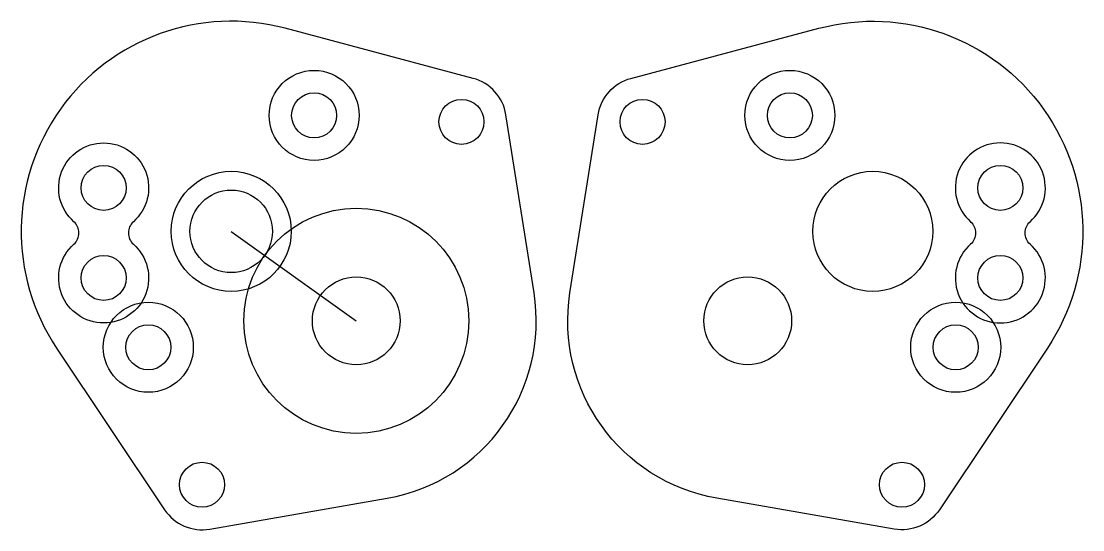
# Model space of a CAD drawing. Header units: inches. Extents: x 0 to 70.8, y 0 to 33.9.
import ezdxf

# ---------------------------------------------------------------- set-up
doc = ezdxf.new("R2010")
doc.units = ezdxf.units.IN
doc.header["$MEASUREMENT"] = 0
doc.layers.add('板', color=4, linetype='Continuous')

msp = doc.modelspace()

# ---------------------------------------------------------------- linework, layer by layer
msp.add_line((14, 19.882), (22.336, 13.919))
for centre, radius in [((14, 19.882), 2.75), ((22.336, 13.919), 7.5)]:
    msp.add_circle(centre, radius)
at = {"layer": '板'}
for points in [[(2.36, 12.103), (9.559, 1.331, 0.296675), (12.567, 0.042), (24.39, 2.096, 0.409815), (34.189, 15.794), (32.314, 27.646, 0.296675), (30.123, 30.077), (17.603, 33.411, 0.691577)], [(68.412, 12.103), (61.212, 1.331, -0.296675), (58.205, 0.042), (46.382, 2.096, -0.409815), (36.583, 15.794), (38.458, 27.646, -0.296675), (40.649, 30.077), (53.169, 33.411, -0.691577)], [(7.479, 20.527, 0.451416), (7.479, 19.027, -2.645751), (3.511, 19.027, 0.451416), (3.511, 20.527, -2.645751)], [(63.292, 20.527, -0.451416), (63.292, 19.027, 2.645751), (67.261, 19.027, -0.451416), (67.261, 20.527, 2.645751)]]:
    msp.add_lwpolyline(points, format="xyb", close=True, dxfattribs=at)
for centre, radius in [((19.527, 27.609), 3), ((51.245, 27.609), 3), ((19.527, 27.609), 1.5), ((51.245, 27.609), 1.5), ((29.351, 27.178), 1.5), ((41.421, 27.178), 1.5), ((5.495, 22.777), 1.5), ((65.277, 22.777), 1.5), ((14, 19.882), 4), ((56.772, 19.882), 4), ((5.495, 16.777), 1.5), ((65.277, 16.777), 1.5), ((22.336, 13.919), 2.925), ((48.435, 13.919), 2.925), ((8.473, 12.156), 3), ((62.299, 12.156), 3), ((8.473, 12.156), 1.5), ((62.299, 12.156), 1.5), ((12.054, 2.998), 1.5), ((58.718, 2.998), 1.5)]:
    msp.add_circle(centre, radius, dxfattribs=at)

doc.saveas('drawing.dxf')
